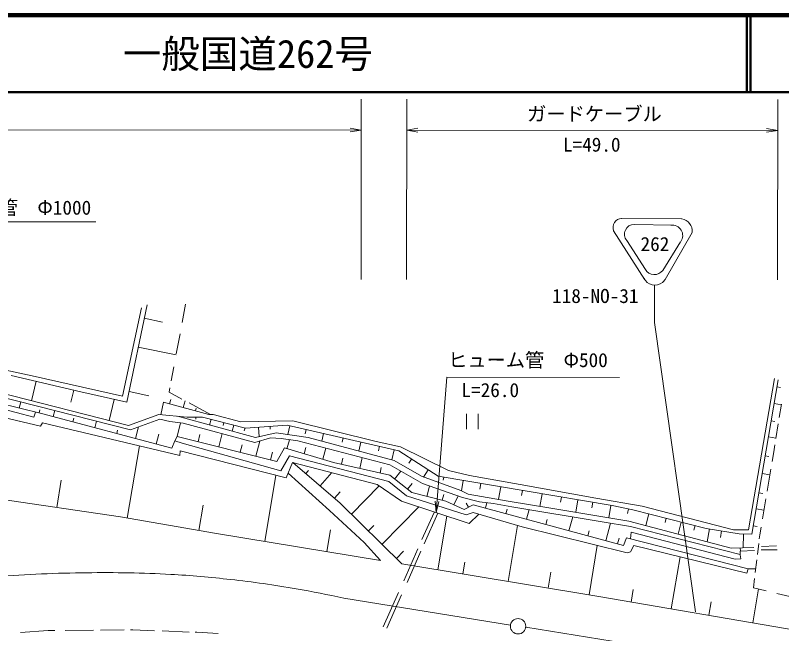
# Model space of a CAD drawing. Units: millimetres, scale not verified. Extents: x 40000 to 680000, y 20000 to 380000.
# Drawn here: x 202772 to 302296, y 299650 to 380000 of the extents above; entities that cross this region are included whole.
import ezdxf
from ezdxf.enums import TextEntityAlignment as Align

# ---------------------------------------------------------------- set-up
doc = ezdxf.new("R2010")
doc.units = ezdxf.units.MM
doc.header["$LTSCALE"] = 1000
for name, color, linetype, lineweight in [('M-BGD', 2, 'Continuous', 13), ('M-BGD-EXST', 7, 'Continuous', 13), ('M-BGD-RSTR', 3, 'Continuous', 13), ('M-TTL', 7, 'Continuous', 13), ('M-TTL-LINE', 7, 'Continuous', 13), ('M-TTL-TXT', 7, 'Continuous', 13)]:
    doc.layers.add(name, color=color, linetype=linetype, lineweight=lineweight)
doc.styles.add('ＭＳ ゴシック', font='')
doc.styles.get('ＭＳ ゴシック').set_extended_font_data('MS Gothic')

# ---------------------------------------------------------------- blocks, each defined once
blk = doc.blocks.new('open_arrow')
at = {"color": 0, "linetype": 'Continuous', "lineweight": -2}
blk.add_lwpolyline([(7.5, 1.25), (0, 0), (7.5, -1.25)], dxfattribs=at)

msp = doc.modelspace()

# ---------------------------------------------------------------- linework, layer by layer
at = {"layer": 'M-BGD'}
for p, q in [((245434, 304280), (267065, 300771)), ((269058, 300505), (365804, 284898))]:
    msp.add_line(p, q, dxfattribs=at)
msp.add_open_spline([(170194, 301541), (173732, 302488), (177270, 303436), (180848, 304204), (183645, 304804), (186467, 305294), (189297, 305726), (192942, 306282), (196601, 306742), (200273, 307047), (204188, 307372), (208117, 307522), (212047, 307569), (215685, 307612), (219324, 307568), (222955, 307360), (225554, 307211), (228148, 306978), (230736, 306688), (233585, 306368), (236427, 305978), (239249, 305483), (241317, 305120), (243376, 304700), (245434, 304280)], degree=3, knots=[0, 0, 0, 0, 1, 1, 1, 2, 2, 2, 3, 3, 3, 4, 4, 4, 5, 5, 5, 6, 6, 6, 7, 7, 7, 8, 8, 8, 8], dxfattribs=at)
at = {"layer": 'M-BGD-EXST'}
for p, q in [((247700, 369101), (247680, 345664)), ((253583, 345659), (253603, 369095)), ((301768, 345617), (301788, 369053)), ((281524, 353618), (289275, 353544)), ((283132, 352835), (288098, 352744)), ((280461, 352003), (284517, 345643)), ((290693, 351793), (287146, 345657)), ((282168, 350753), (284602, 346992)), ((289163, 350569), (286846, 346853)), ((285772, 344923), (285774, 340074)), ((285774, 340074), (291114, 302477)), ((258812, 332967), (281229, 332929))]:
    msp.add_line(p, q, dxfattribs=at)
for centre, radius, start, end in [((281587, 352418), 1203, 94.38275, 199.61571), ((289060, 351931), 1628, 356.40141, 80.65385), ((283148, 351563), 1272, 90.70444, 219.59554), ((288074, 351384), 1369, 325.23178, 97.64918), ((285769, 347651), 1340, 209.43053, 323.49029), ((285826, 346473), 1537, 204.21737, 309.43214), ((285826, 346473), 1537, 309.96897, 329.23175)]:
    msp.add_arc(centre, radius, start, end, dxfattribs=at)
at = {"layer": 'M-BGD-RSTR'}
msp.add_circle((268064, 300616), 1000, dxfattribs=at)
at = {"layer": 'M-TTL', "color": 2, "lineweight": 140}
msp.add_line((680000, 380000), (40000, 380000), dxfattribs=at)
at = {"layer": 'M-TTL'}
for p, q in [((217250, 329717), (219887, 342399)), ((224893, 342481), (224446, 340100)), ((216690, 330523), (219160, 341981)), ((221902, 340137), (219519, 340632)), ((224168, 338620), (223680, 336019)), ((223652, 335868), (218741, 336889)), ((194306, 335406), (204953, 333161)), ((223360, 334315), (223019, 332501)), ((202242, 333219), (211296, 331059)), ((204860, 329922), (205463, 332451)), ((204953, 333161), (216690, 330523)), ((297976, 313163), (301355, 332791)), ((298413, 312576), (301844, 332638)), ((195988, 331670), (217723, 326124)), ((196413, 332081), (217482, 326696)), ((222850, 331598), (222741, 331019)), ((302159, 331629), (301685, 331711)), ((209986, 329716), (210360, 331282)), ((211296, 331059), (217250, 329717)), ((220113, 330572), (217539, 331107)), ((222741, 331019), (224390, 330140)), ((195801, 330268), (205158, 327764)), ((197590, 330349), (206157, 328262)), ((203477, 329759), (203283, 328962)), ((214973, 327337), (215594, 330091)), ((221659, 328108), (222020, 329723)), ((222020, 329723), (227890, 328149)), ((222964, 330067), (222815, 329510)), ((224811, 329915), (224576, 329038)), ((225338, 329634), (228123, 328149)), ((302255, 329384), (301315, 329545)), ((301985, 327729), (302270, 329473)), ((206031, 326598), (196258, 328936)), ((205158, 327764), (205393, 328448)), ((205962, 328728), (205866, 328333)), ((207889, 328633), (207682, 327856)), ((226266, 328934), (226178, 328608)), ((206157, 328262), (223083, 323755)), ((210373, 327668), (210241, 327174)), ((217482, 326696), (221410, 328133)), ((217723, 326124), (221549, 327535)), ((221410, 328133), (225084, 327770)), ((221549, 327535), (222832, 327220)), ((223824, 327894), (233979, 325132)), ((225084, 327770), (227101, 327804)), ((226205, 327545), (226200, 327789)), ((227101, 327804), (232683, 326358)), ((227890, 328149), (228472, 328149)), ((227993, 326760), (228191, 327522)), ((228472, 328149), (232057, 327160)), ((261377, 326223), (261379, 328223)), ((262879, 328222), (262877, 326222)), ((206323, 327056), (206031, 326598)), ((224122, 322797), (206323, 327056)), ((213300, 327252), (213079, 326419)), ((218786, 326516), (218384, 325006)), ((222832, 327220), (224587, 327008)), ((224240, 327050), (223795, 325270)), ((224587, 327008), (233898, 324507)), ((229768, 326700), (229868, 327087)), ((230928, 325962), (231134, 326759)), ((232057, 327160), (238825, 327288)), ((232683, 326358), (238087, 326750)), ((234421, 325233), (234331, 326477)), ((235883, 326223), (235857, 326588)), ((238087, 326750), (252565, 323423)), ((238165, 325516), (238430, 326671)), ((238825, 327288), (249625, 324634)), ((301423, 327233), (300934, 327316)), ((301544, 325024), (301853, 326920)), ((216056, 326110), (215936, 325658)), ((221394, 325583), (221051, 324296)), ((226739, 325511), (226509, 324591)), ((229640, 325651), (229207, 323917)), ((232507, 326011), (232603, 326379)), ((233979, 325132), (236645, 325742)), ((236645, 325742), (240787, 325126)), ((240417, 325632), (240544, 326185)), ((242559, 324656), (242792, 325669)), ((223083, 323755), (223479, 324689)), ((223479, 324689), (223795, 325270)), ((223479, 324689), (224456, 324419)), ((236725, 322037), (223795, 325270)), ((233898, 324507), (235901, 325086)), ((234513, 324685), (234020, 322714)), ((235901, 325086), (237289, 325033)), ((237289, 325033), (239463, 324690)), ((238391, 324859), (238046, 323689)), ((239463, 324690), (251430, 321589)), ((240787, 325126), (251952, 322163)), ((245228, 324526), (245355, 325080)), ((247375, 323377), (247646, 324553)), ((249625, 324634), (252806, 323914)), ((301551, 325069), (300578, 325236)), ((218897, 324047), (217281, 314664)), ((224456, 324419), (237265, 320831)), ((232226, 324194), (231983, 323223)), ((237725, 323784), (236725, 322037)), ((244088, 321906), (237725, 323784)), ((240517, 323829), (240281, 323029)), ((243107, 323746), (242687, 322320)), ((249923, 323391), (250062, 323998)), ((251677, 322236), (251980, 323557)), ((252806, 323914), (259034, 320861)), ((301259, 323277), (301408, 324195)), ((224164, 323421), (224122, 322797)), ((237930, 319915), (224164, 323421)), ((236162, 323236), (235913, 322240)), ((237265, 320831), (238390, 322743)), ((238390, 322743), (251282, 319404)), ((247813, 322527), (247494, 321129)), ((252565, 323423), (257678, 320104)), ((300624, 322668), (300153, 322749)), ((301047, 322017), (301259, 323277)), ((238764, 321911), (237930, 319915)), ((249784, 319031), (238764, 321911)), ((238803, 321901), (244974, 316629)), ((251407, 320236), (244088, 321906)), ((245288, 322453), (245110, 321673)), ((251430, 321589), (255672, 319150)), ((251952, 322163), (255516, 320106)), ((253893, 321823), (254230, 322342)), ((238186, 320529), (243592, 315641)), ((240830, 320833), (240502, 320449)), ((243861, 320579), (242380, 318845)), ((250298, 321255), (250132, 320527)), ((252839, 320779), (252030, 319748)), ((255790, 320008), (256393, 320938)), ((259034, 320861), (261767, 320187)), ((300758, 320296), (299762, 320466)), ((300400, 318167), (300882, 321036)), ((208704, 319606), (208171, 316047)), ((236583, 320258), (235168, 311634)), ((254276, 317987), (251407, 320236)), ((255516, 320106), (260630, 318265)), ((257678, 320104), (280261, 316302)), ((258355, 319587), (258421, 319979)), ((260707, 318228), (260930, 319557)), ((261767, 320187), (268355, 319015)), ((250042, 318852), (246430, 315192)), ((252902, 316865), (249784, 319031)), ((251282, 319404), (253568, 317572)), ((254293, 319164), (253715, 318427)), ((255672, 319150), (260856, 317364)), ((256573, 318839), (256228, 317488)), ((263108, 318423), (263234, 319169)), ((265536, 317109), (265809, 318735)), ((268355, 319015), (278169, 317259)), ((244937, 318070), (244241, 317255)), ((253568, 317572), (261303, 315111)), ((258684, 316860), (254276, 317987)), ((258407, 317729), (258216, 316980)), ((260265, 317568), (259724, 316385)), ((260630, 318265), (261602, 317795)), ((261602, 317795), (266789, 316890)), ((268528, 317607), (268638, 318259)), ((270896, 316198), (271172, 317832)), ((299836, 317846), (299329, 317932)), ((216420, 314812), (199857, 317291)), ((244974, 316629), (252985, 308724)), ((261718, 313987), (252902, 316865)), ((261054, 315777), (258684, 316860)), ((260856, 317364), (263056, 316786)), ((261329, 316593), (261607, 316073)), ((263056, 316786), (264889, 316575)), ((264010, 316676), (263817, 315966)), ((264889, 316575), (267246, 316153)), ((266789, 316890), (272588, 315913)), ((273571, 316733), (273685, 317409)), ((275565, 315421), (275839, 317047)), ((277629, 316004), (277750, 316725)), ((278169, 317259), (284174, 316223)), ((299795, 314567), (300230, 317155)), ((227164, 316370), (226594, 313060)), ((243592, 315641), (248078, 311485)), ((255176, 316123), (250396, 311279)), ((262219, 316400), (261054, 315777)), ((281765, 311100), (262219, 316400)), ((266638, 315813), (266483, 315243)), ((267246, 316153), (278979, 314205)), ((269506, 315778), (269163, 314517)), ((272588, 315913), (282456, 314283)), ((279858, 314712), (280129, 316324)), ((280261, 316302), (282962, 315759)), ((282295, 315276), (282415, 315869)), ((282962, 315759), (292470, 313338)), ((284174, 316223), (296049, 313165)), ((299984, 315690), (298975, 315863)), ((228913, 312661), (216420, 314812)), ((257145, 315409), (255575, 311872)), ((257651, 315315), (255879, 311325)), ((258807, 314938), (257649, 307950)), ((261303, 315111), (262218, 315401)), ((262975, 315178), (261718, 313987)), ((262218, 315401), (268581, 313524)), ((271826, 314496), (271649, 313843)), ((275155, 314840), (274663, 313026)), ((284647, 313705), (285036, 315231)), ((287164, 314112), (287302, 314654)), ((249311, 313717), (248627, 313024)), ((267974, 313703), (266769, 306438)), ((268581, 313524), (282222, 310143)), ((278979, 314205), (282646, 313573)), ((280079, 314015), (279458, 311725)), ((282456, 314283), (295746, 310777)), ((282646, 313573), (296892, 309920)), ((288850, 312596), (289248, 314158)), ((290903, 313094), (291057, 313698)), ((299132, 313559), (298597, 313650)), ((250200, 309166), (228913, 312661)), ((243705, 313127), (243242, 310308)), ((277313, 313000), (277138, 312354)), ((282654, 311967), (282764, 312861)), ((282764, 312861), (296264, 309333)), ((292470, 313338), (296792, 312613)), ((292631, 311599), (292910, 313264)), ((294348, 312161), (294489, 312999)), ((296049, 313165), (297976, 313163)), ((296792, 312613), (298413, 312576)), ((297279, 310814), (297320, 312601)), ((299447, 312497), (299613, 313482)), ((281190, 312042), (280991, 311310)), ((282140, 312098), (281765, 311100)), ((297936, 308063), (282140, 312098)), ((299386, 311984), (299447, 312497)), ((248078, 311485), (250200, 309166)), ((255042, 310672), (253205, 306537)), ((278347, 311103), (277285, 304695)), ((282679, 310267), (283096, 311099)), ((283096, 311099), (297777, 307508)), ((295746, 310777), (298664, 310847)), ((296929, 310365), (296902, 310805)), ((299145, 309955), (299312, 311357)), ((299612, 310534), (301709, 310556)), ((299671, 310994), (301635, 311054)), ((253177, 310355), (252267, 309433)), ((255455, 310370), (253644, 306293)), ((282222, 310143), (282679, 310267)), ((289096, 309631), (287942, 302879)), ((296978, 309358), (296891, 309897)), ((296892, 309920), (296919, 310365)), ((296919, 310365), (298773, 310449)), ((252985, 308724), (278298, 304527)), ((261154, 308939), (260900, 307411)), ((296264, 309333), (296978, 309358)), ((298867, 307609), (299062, 309255)), ((272298, 307636), (271957, 305578)), ((297777, 307508), (297936, 308063)), ((298925, 308098), (297936, 308063)), ((298630, 305621), (298774, 306832)), ((300301, 305215), (298630, 305621)), ((252517, 304987), (250541, 300538)), ((252927, 304677), (251016, 300374)), ((283025, 305399), (282746, 303767)), ((299305, 305457), (298554, 301065)), ((303925, 304336), (301679, 304881)), ((278298, 304527), (315742, 298128)), ((293145, 303771), (292849, 302040)), ((203445, 299792), (207058, 300051)), ((207058, 300051), (207907, 300058)), ((209241, 300069), (212928, 300101)), ((213826, 300108), (216920, 300134)), ((217723, 300141), (218034, 300144)), ((218034, 300144), (220836, 300037)), ((221831, 299999), (225345, 299866)), ((226126, 299836), (226335, 299828)), ((226335, 299828), (229108, 299657))]:
    msp.add_line(p, q, dxfattribs=at)
at = {"layer": 'M-TTL-LINE', "lineweight": 50}
for p, q in [((297750, 380000), (297750, 370000)), ((298250, 380000), (298250, 370000)), ((40000, 370000), (680000, 370000))]:
    msp.add_line(p, q, dxfattribs=at)
at = {"layer": 'M-TTL-TXT'}
for p, q in [((134896, 365181), (247697, 365082)), ((253600, 365077), (301785, 365035)), ((190252, 353176), (213238, 353170)), ((257425, 315389), (258812, 332967))]:
    msp.add_line(p, q, dxfattribs=at)

# ---------------------------------------------------------------- block references
for p, xscale, yscale, rotation in [((247697, 365082), 193, 193, 179.9), ((253600, 365077), 193, 193, 359.9), ((301785, 365035), 193, 193, 179.9), ((257425, 315389), 197, 197, 85.5)]:
    msp.add_blockref('open_arrow', p, dxfattribs=dict(at, xscale=xscale, yscale=yscale, rotation=rotation))

# ---------------------------------------------------------------- texts
at = {"layer": 'M-BGD-EXST', "style": 'ＭＳ ゴシック'}
for s, p in [('262', (283966, 348819)), ('118-NO-31', (272480, 342073))]:
    msp.add_text(s, height=1833, rotation=359.95, dxfattribs=at).set_placement(p, align=Align.BOTTOM_LEFT)
at = {"layer": 'M-TTL-TXT', "style": 'ＭＳ ゴシック'}
msp.add_text('一般国道262号', height=3666, dxfattribs=at).set_placement((216734, 375000), align=Align.MIDDLE_LEFT)
for s, p in [('ガードケーブル', (269232, 365734)), (' L=49.0', (272641, 361741)), ('ヒューム管\u3000Φ1000', (190634, 353563)), ('ヒューム管\u3000Φ500', (258968, 333753)), (' L=26.0', (259462, 329847))]:
    msp.add_text(s, height=1833, rotation=359.95, dxfattribs=at).set_placement(p, align=Align.BOTTOM_LEFT)

doc.saveas('drawing.dxf')
